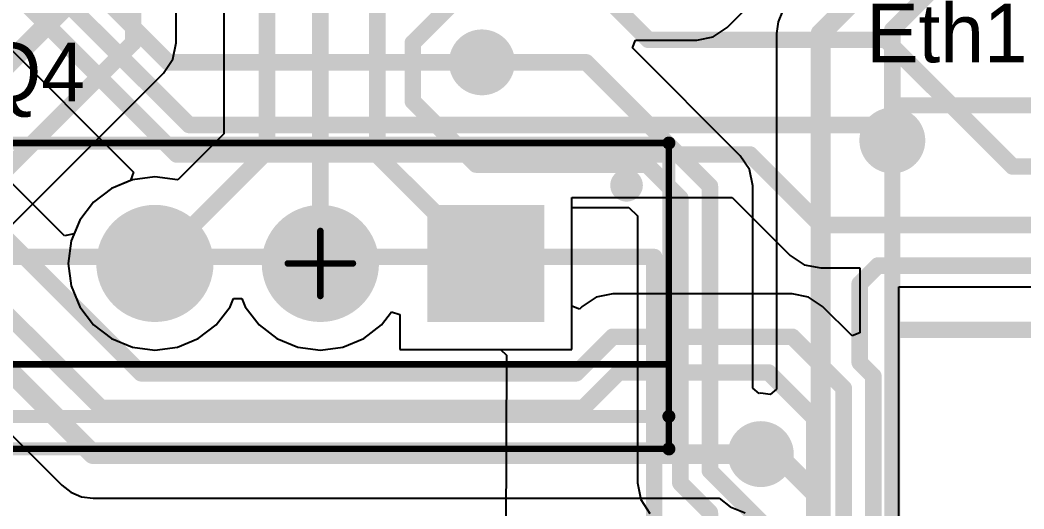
# Model space of a CAD drawing. Header units: millimetres. Extents: x 12 to 126, y 25 to 105.
# Drawn here: x 85.11 to 100.52, y 72.34 to 79.85 of the extents above; entities that cross this region are included whole.
import ezdxf

# ---------------------------------------------------------------- set-up
doc = ezdxf.new("R2010")
doc.units = ezdxf.units.MM
for name, color, linetype in [('BottomLayer', 5, 'Continuous'), ('BottomSolder', 6, 'Continuous'), ('Mechanical13', 56, 'Continuous'), ('Mechanical15', 56, 'Continuous'), ('MultiLayer', 9, 'Continuous'), ('PadHoleLayer', 156, 'Continuous'), ('TopLayer', 1, 'Continuous'), ('TopOverlay', 2, 'Continuous'), ('TopSolder', 216, 'Continuous'), ('ViaHoleLayer', 16, 'Continuous')]:
    doc.layers.add(name, color=color, linetype=linetype)

# ---------------------------------------------------------------- blocks, each defined once
blk = doc.blocks.new('TO_220AB_48')
at = {"layer": 'BottomLayer', "const_width": 0.8}
for points in [[(-0.4, 0, 1), (0.4, 0, 1)], [(2.14, 0, 1), (2.94, 0, 1)]]:
    blk.add_lwpolyline(points, format="xyb", close=True, dxfattribs=at)
at = {"layer": 'BottomLayer'}
blk.add_solid([(-3.34, -0.8), (-1.74, -0.8), (-3.34, 0.8), (-1.74, 0.8)], dxfattribs=at)
at = {"layer": 'BottomSolder', "const_width": 0.9}
for points in [[(-0.45, 0, 1), (0.45, 0, 1)], [(2.09, 0, 1), (2.99, 0, 1)]]:
    blk.add_lwpolyline(points, format="xyb", close=True, dxfattribs=at)
at = {"layer": 'BottomSolder'}
blk.add_solid([(-3.44, -0.9), (-1.64, -0.9), (-3.44, 0.9), (-1.64, 0.9)], dxfattribs=at)
at = {"layer": 'Mechanical13', "const_width": 0.1}
for points in [[(5.35, 2.85), (-5.35, 2.85)], [(-5.35, 2.85), (-5.35, -1.85)], [(5.35, 2.85), (5.35, -1.85)], [(5.35, 1.55), (-5.35, 1.55)], [(5.35, -1.85), (-5.35, -1.85)]]:
    blk.add_lwpolyline(points, dxfattribs=at)
at = {"layer": 'Mechanical13', "const_width": 0.05}
for points in [[(-5.375, 2.85, 1), (-5.325, 2.85, 1)], [(-5.375, 2.85, 1), (-5.325, 2.85, 1)], [(5.325, 2.85, 1), (5.375, 2.85, 1)], [(5.325, 2.85, 1), (5.375, 2.85, 1)], [(-5.375, 1.55, 1), (-5.325, 1.55, 1)], [(5.325, 1.55, 1), (5.375, 1.55, 1)], [(-5.375, -1.85, 1), (-5.325, -1.85, 1)], [(-5.375, -1.85, 1), (-5.325, -1.85, 1)], [(5.325, -1.85, 1), (5.375, -1.85, 1)], [(5.325, -1.85, 1), (5.375, -1.85, 1)]]:
    blk.add_lwpolyline(points, format="xyb", close=True, dxfattribs=at)
at = {"layer": 'Mechanical15', "const_width": 0.1}
for points in [[(0, 0.5), (0, -0.5)], [(0.5, 0), (-0.5, 0)]]:
    blk.add_lwpolyline(points, dxfattribs=at)
at = {"layer": 'Mechanical15', "const_width": 0.05}
for points in [[(-0.025, 0.5, 1), (0.025, 0.5, 1)], [(-0.525, 0, 1), (-0.475, 0, 1)], [(0.475, 0, 1), (0.525, 0, 1)], [(-0.025, -0.5, 1), (0.025, -0.5, 1)]]:
    blk.add_lwpolyline(points, format="xyb", close=True, dxfattribs=at)
at = {"layer": 'MultiLayer', "const_width": 0.8}
for points in [[(-0.4, 0, 1), (0.4, 0, 1)], [(2.14, 0, 1), (2.94, 0, 1)]]:
    blk.add_lwpolyline(points, format="xyb", close=True, dxfattribs=at)
at = {"layer": 'MultiLayer'}
blk.add_solid([(-3.34, -0.8), (-1.74, -0.8), (-3.34, 0.8), (-1.74, 0.8)], dxfattribs=at)
at = {"layer": 'PadHoleLayer', "const_width": 0.5}
for points in [[(-2.79, 0, 1), (-2.29, 0, 1)], [(-0.25, 0, 1), (0.25, 0, 1)], [(2.29, 0, 1), (2.79, 0, 1)]]:
    blk.add_lwpolyline(points, format="xyb", close=True, dxfattribs=at)
at = {"layer": 'TopLayer', "const_width": 0.8}
for points in [[(-0.4, 0, 1), (0.4, 0, 1)], [(2.14, 0, 1), (2.94, 0, 1)]]:
    blk.add_lwpolyline(points, format="xyb", close=True, dxfattribs=at)
at = {"layer": 'TopLayer'}
blk.add_solid([(-3.34, -0.8), (-1.74, -0.8), (-3.34, 0.8), (-1.74, 0.8)], dxfattribs=at)
at = {"layer": 'TopOverlay', "const_width": 0.2}
for points in [[(-5.35, 2.85), (-5.35, -1.85)], [(5.35, 2.85), (-5.35, 2.85)], [(5.35, 2.85), (5.35, -1.85)], [(5.35, 2.35), (-5.35, 2.35)], [(5.35, -1.85), (-5.35, -1.85)]]:
    blk.add_lwpolyline(points, dxfattribs=at)
at = {"layer": 'TopOverlay'}
for points, const_width in [([(-5.4, 2.85, 1), (-5.3, 2.85, 1)], 0.1), ([(-5.4, 2.85, 1), (-5.3, 2.85, 1)], 0.1), ([(5.3, 2.85, 1), (5.4, 2.85, 1)], 0.1), ([(5.3, 2.85, 1), (5.4, 2.85, 1)], 0.1), ([(-5.4, 2.35, 1), (-5.3, 2.35, 1)], 0.1), ([(5.3, 2.35, 1), (5.4, 2.35, 1)], 0.1), ([(-4.575, -1.2, 1), (-4.825, -1.2, 1)], 0.25), ([(-4.888, -1.2, 1), (-4.763, -1.2, 1)], 0.125), ([(-4.637, -1.2, 1), (-4.513, -1.2, 1)], 0.125), ([(-5.4, -1.85, 1), (-5.3, -1.85, 1)], 0.1), ([(-5.4, -1.85, 1), (-5.3, -1.85, 1)], 0.1), ([(5.3, -1.85, 1), (5.4, -1.85, 1)], 0.1), ([(5.3, -1.85, 1), (5.4, -1.85, 1)], 0.1)]:
    blk.add_lwpolyline(points, format="xyb", close=True, dxfattribs=dict(at, const_width=const_width))
at = {"layer": 'TopSolder', "const_width": 0.9}
for points in [[(-0.45, 0, 1), (0.45, 0, 1)], [(2.09, 0, 1), (2.99, 0, 1)]]:
    blk.add_lwpolyline(points, format="xyb", close=True, dxfattribs=at)
at = {"layer": 'TopSolder'}
blk.add_solid([(-3.44, -0.9), (-1.64, -0.9), (-3.44, 0.9), (-1.64, 0.9)], dxfattribs=at)
blk = doc.blocks.new('___8_52')
at = {"layer": 'TopOverlay', "const_width": 0.25}
for points in [[(-1.34, -5.8), (-1.34, 19.2)], [(2.11, -5.8), (2.11, 19.2)], [(10.8, -5.8), (-1.34, -5.8)]]:
    blk.add_lwpolyline(points, dxfattribs=at)
at = {"layer": 'TopOverlay', "const_width": 0.125}
for points in [[(-1.402, -5.8, 1), (-1.278, -5.8, 1)], [(-1.402, -5.8, 1), (-1.278, -5.8, 1)], [(2.047, -5.8, 1), (2.172, -5.8, 1)]]:
    blk.add_lwpolyline(points, format="xyb", close=True, dxfattribs=at)

msp = doc.modelspace()

# ---------------------------------------------------------------- linework, layer by layer
at = {"layer": 'BottomLayer'}
for p, q in [((82.584, 81.783), (86.854, 77.513)), ((85.79, 76.535), (84.164, 78.161)), ((86.854, 77.513), (86.804, 77.383)), ((86.804, 77.383), (86.514, 77.263)), ((86.514, 77.263), (86.239, 77.051)), ((86.239, 77.051), (86.027, 76.776)), ((93.58, 75.454), (93.58, 77.124)), ((93.58, 77.124), (96.043, 77.124)), ((96.043, 77.124), (96.934, 76.234)), ((81.529, 76.922), (85.75, 72.701)), ((86.027, 76.776), (85.94, 76.565)), ((85.94, 76.565), (85.79, 76.535)), ((96.934, 76.234), (96.934, 76.234)), ((96.934, 76.234), (97.148, 76.091)), ((97.148, 76.091), (97.4, 76.04)), ((97.4, 76.04), (97.4, 76.04)), ((97.4, 76.04), (98, 76.04)), ((98, 76.04), (98, 75.045)), ((93.955, 75.592), (93.741, 75.449)), ((94.208, 75.643), (93.955, 75.592)), ((96.963, 75.643), (94.208, 75.643)), ((94.208, 75.643), (94.208, 75.643)), ((97.215, 75.592), (96.963, 75.643)), ((96.963, 75.643), (96.963, 75.643)), ((97.429, 75.449), (97.215, 75.592)), ((93.697, 75.406), (93.58, 75.454)), ((93.741, 75.449), (93.697, 75.406)), ((97.883, 74.996), (97.429, 75.449)), ((98, 75.045), (97.883, 74.996)), ((85.75, 72.701), (85.891, 72.593)), ((85.891, 72.593), (86.054, 72.525)), ((86.054, 72.525), (86.23, 72.502)), ((86.23, 72.502), (95.842, 72.502)), ((95.842, 72.502), (96.013, 72.371)), ((96.013, 72.371), (96.239, 72.278))]:
    msp.add_line(p, q, dxfattribs=at)
for points, const_width in [([(78.395, 88.189), (87.384, 79.2)], 0.254), ([(83.088, 82.854), (87.704, 78.238)], 0.254), ([(82.9, 82.4), (87.516, 77.784)], 0.254), ([(94.138, 80.162), (94.754, 79.546)], 0.254), ([(94.754, 79.546), (98.4, 79.546)], 0.254), ([(98.4, 79.546), (100.346, 77.6)], 0.254), ([(87.384, 79.2), (92.2, 79.2)], 0.254), ([(87.704, 78.238), (98.262, 78.238)], 0.254), ([(98.262, 78.238), (98.5, 78)], 0.254), ([(83.504, 77.888), (86.97, 74.422)], 0.254), ([(87.516, 77.784), (96.316, 77.784)], 0.254), ([(96.316, 77.784), (97.4, 76.7)], 0.254), ([(81.81, 77.6), (86.23, 73.18)], 0.305), ([(100.346, 77.6), (101.7, 77.6)], 0.254), ([(83.05, 77.192), (86.353, 73.889)], 0.254), ([(97.4, 76.7), (101.6, 76.7)], 0.254), ([(98, 75.8), (98.277, 76.077)], 0.254), ([(98.277, 76.077), (107.2, 76.077)], 0.254), ([(98, 74.588), (98, 75.8)], 0.254), ([(93.647, 74.422), (94.208, 74.983)], 0.254), ([(94.208, 74.983), (96.963, 74.983)], 0.254), ([(96.963, 74.983), (97.754, 74.192)], 0.254), ([(98, 74.588), (98.208, 74.38)], 0.254), ([(86.97, 74.422), (93.647, 74.422)], 0.254), ([(93.755, 73.889), (94.3, 74.433)], 0.254), ([(94.3, 74.433), (96.604, 74.433)], 0.254), ([(96.604, 74.433), (97.3, 73.737)], 0.254), ([(98.208, 58.033), (98.208, 74.38)], 0.254), ([(97.754, 57.297), (97.754, 74.192)], 0.254), ([(86.353, 73.889), (93.755, 73.889)], 0.254), ([(97.3, 57.109), (97.3, 73.737)], 0.254), ([(86.23, 73.18), (96.48, 73.18)], 0.305)]:
    msp.add_lwpolyline(points, dxfattribs=dict(at, const_width=const_width))
for points, const_width in [([(94.69, 79.546, 1), (94.817, 79.546, 1)], 0.127), ([(94.69, 79.546, 1), (94.817, 79.546, 1)], 0.127), ([(98.336, 79.546, 1), (98.463, 79.546, 1)], 0.127), ([(98.336, 79.546, 1), (98.463, 79.546, 1)], 0.127), ([(91.997, 79.2, 1), (92.403, 79.2, 1)], 0.406), ([(87.321, 79.2, 1), (87.448, 79.2, 1)], 0.127), ([(87.321, 79.2, 1), (87.448, 79.2, 1)], 0.127), ([(92.137, 79.2, 1), (92.264, 79.2, 1)], 0.127), ([(87.641, 78.238, 1), (87.768, 78.238, 1)], 0.127), ([(87.641, 78.238, 1), (87.768, 78.238, 1)], 0.127), ([(98.297, 78, 1), (98.703, 78, 1)], 0.406), ([(98.199, 78.238, 1), (98.326, 78.238, 1)], 0.127), ([(98.199, 78.238, 1), (98.326, 78.238, 1)], 0.127), ([(98.437, 78, 1), (98.564, 78, 1)], 0.127), ([(87.452, 77.784, 1), (87.579, 77.784, 1)], 0.127), ([(87.452, 77.784, 1), (87.579, 77.784, 1)], 0.127), ([(96.253, 77.784, 1), (96.38, 77.784, 1)], 0.127), ([(96.253, 77.784, 1), (96.38, 77.784, 1)], 0.127), ([(100.282, 77.6, 1), (100.409, 77.6, 1)], 0.127), ([(100.282, 77.6, 1), (100.409, 77.6, 1)], 0.127), ([(97.337, 76.7, 1), (97.464, 76.7, 1)], 0.127), ([(97.337, 76.7, 1), (97.464, 76.7, 1)], 0.127), ([(98.213, 76.077, 1), (98.34, 76.077, 1)], 0.127), ([(98.213, 76.077, 1), (98.34, 76.077, 1)], 0.127), ([(97.936, 75.8, 1), (98.063, 75.8, 1)], 0.127), ([(97.936, 75.8, 1), (98.063, 75.8, 1)], 0.127), ([(94.144, 74.983, 1), (94.271, 74.983, 1)], 0.127), ([(94.144, 74.983, 1), (94.271, 74.983, 1)], 0.127), ([(96.9, 74.983, 1), (97.027, 74.983, 1)], 0.127), ([(96.9, 74.983, 1), (97.027, 74.983, 1)], 0.127), ([(97.936, 74.588, 1), (98.063, 74.588, 1)], 0.127), ([(97.936, 74.588, 1), (98.063, 74.588, 1)], 0.127), ([(86.906, 74.422, 1), (87.033, 74.422, 1)], 0.127), ([(86.906, 74.422, 1), (87.033, 74.422, 1)], 0.127), ([(93.583, 74.422, 1), (93.71, 74.422, 1)], 0.127), ([(93.583, 74.422, 1), (93.71, 74.422, 1)], 0.127), ([(94.236, 74.433, 1), (94.363, 74.433, 1)], 0.127), ([(94.236, 74.433, 1), (94.363, 74.433, 1)], 0.127), ([(96.54, 74.433, 1), (96.667, 74.433, 1)], 0.127), ([(96.54, 74.433, 1), (96.667, 74.433, 1)], 0.127), ([(98.145, 74.38, 1), (98.272, 74.38, 1)], 0.127), ([(98.145, 74.38, 1), (98.272, 74.38, 1)], 0.127), ([(97.691, 74.192, 1), (97.818, 74.192, 1)], 0.127), ([(97.691, 74.192, 1), (97.818, 74.192, 1)], 0.127), ([(86.29, 73.889, 1), (86.417, 73.889, 1)], 0.127), ([(86.29, 73.889, 1), (86.417, 73.889, 1)], 0.127), ([(93.692, 73.889, 1), (93.819, 73.889, 1)], 0.127), ([(93.692, 73.889, 1), (93.819, 73.889, 1)], 0.127), ([(97.237, 73.737, 1), (97.364, 73.737, 1)], 0.127), ([(97.237, 73.737, 1), (97.364, 73.737, 1)], 0.127), ([(96.277, 73.18, 1), (96.684, 73.18, 1)], 0.406), ([(86.154, 73.18, 1), (86.306, 73.18, 1)], 0.152), ([(86.154, 73.18, 1), (86.306, 73.18, 1)], 0.152), ([(96.404, 73.18, 1), (96.557, 73.18, 1)], 0.152)]:
    msp.add_lwpolyline(points, format="xyb", close=True, dxfattribs=dict(at, const_width=const_width))
at = {"layer": 'BottomSolder', "const_width": 0.506}
for points in [[(91.947, 79.2, 1), (92.453, 79.2, 1)], [(98.247, 78, 1), (98.753, 78, 1)], [(96.227, 73.18, 1), (96.734, 73.18, 1)]]:
    msp.add_lwpolyline(points, format="xyb", close=True, dxfattribs=at)
at = {"layer": 'MultiLayer'}
for p, q in [((98.6, 58.36), (98.6, 75.75)), ((98.6, 75.75), (126.127, 75.75))]:
    msp.add_line(p, q, dxfattribs=at)
at = {"layer": 'MultiLayer', "const_width": 0.406}
for points in [[(91.997, 79.2, 1), (92.403, 79.2, 1)], [(98.297, 78, 1), (98.703, 78, 1)], [(96.277, 73.18, 1), (96.684, 73.18, 1)]]:
    msp.add_lwpolyline(points, format="xyb", close=True, dxfattribs=at)
at = {"layer": 'TopLayer'}
for p, q in [((88.24, 80.938), (88.24, 78.103)), ((88.24, 80.938), (88.24, 78.103)), ((87.506, 79.5), (87.506, 80.51)), ((87.506, 79.5), (87.506, 80.51)), ((95.966, 79.734), (96.599, 80.366)), ((96.813, 79.985), (96.745, 79.821)), ((95.752, 79.591), (95.966, 79.734)), ((96.745, 79.821), (96.722, 79.645)), ((94.51, 79.423), (94.559, 79.54)), ((94.559, 79.54), (95.5, 79.54)), ((95.5, 79.54), (95.752, 79.591)), ((95.5, 79.54), (95.5, 79.54)), ((96.722, 79.645), (96.722, 74.179)), ((87.455, 79.248), (87.506, 79.5)), ((87.455, 79.248), (87.506, 79.5)), ((96.166, 77.766), (94.51, 79.423)), ((87.312, 79.034), (87.455, 79.248)), ((87.312, 79.034), (87.455, 79.248)), ((83.591, 75.312), (87.312, 79.034)), ((83.591, 75.312), (87.312, 79.034)), ((87.312, 79.034), (87.312, 79.034)), ((87.312, 79.034), (87.312, 79.034)), ((88.24, 78.103), (87.531, 77.394)), ((88.24, 78.103), (87.531, 77.394)), ((96.309, 77.552), (96.166, 77.766)), ((96.166, 77.766), (96.166, 77.766)), ((96.36, 77.3), (96.309, 77.552)), ((86.835, 77.396), (86.514, 77.263)), ((86.835, 77.396), (86.514, 77.263)), ((87.18, 77.441), (86.835, 77.396)), ((87.18, 77.441), (86.835, 77.396)), ((87.525, 77.396), (87.18, 77.441)), ((87.525, 77.396), (87.18, 77.441)), ((87.531, 77.394), (87.525, 77.396)), ((87.531, 77.394), (87.525, 77.396)), ((86.514, 77.263), (86.239, 77.051)), ((86.514, 77.263), (86.239, 77.051)), ((96.36, 74.195), (96.36, 77.3)), ((96.36, 77.3), (96.36, 77.3)), ((86.239, 77.051), (86.027, 76.776)), ((86.239, 77.051), (86.027, 76.776)), ((93.58, 74.79), (93.58, 76.969)), ((93.58, 76.969), (94.456, 76.969)), ((94.456, 76.969), (94.586, 76.839)), ((86.027, 76.776), (85.894, 76.455)), ((86.027, 76.776), (85.894, 76.455)), ((94.586, 76.839), (94.586, 72.736)), ((85.894, 76.455), (85.849, 76.11)), ((85.894, 76.455), (85.849, 76.11)), ((85.849, 76.11), (85.894, 75.765)), ((85.849, 76.11), (85.894, 75.765)), ((85.894, 75.765), (86.027, 75.444)), ((85.894, 75.765), (86.027, 75.444)), ((88.333, 75.444), (88.387, 75.573)), ((88.333, 75.444), (88.387, 75.573)), ((88.387, 75.573), (88.514, 75.573)), ((88.387, 75.573), (88.514, 75.573)), ((88.514, 75.573), (88.567, 75.444)), ((88.514, 75.573), (88.567, 75.444)), ((86.027, 75.444), (86.239, 75.169)), ((86.027, 75.444), (86.239, 75.169)), ((88.121, 75.169), (88.333, 75.444)), ((88.121, 75.169), (88.333, 75.444)), ((88.567, 75.444), (88.779, 75.169)), ((88.567, 75.444), (88.779, 75.169)), ((90.661, 75.169), (90.813, 75.366)), ((90.661, 75.169), (90.813, 75.366)), ((90.813, 75.366), (90.94, 75.323)), ((90.813, 75.366), (90.94, 75.323)), ((90.94, 75.323), (90.94, 74.79)), ((90.94, 75.323), (90.94, 74.79)), ((86.239, 75.169), (86.514, 74.957)), ((86.239, 75.169), (86.514, 74.957)), ((87.846, 74.957), (88.121, 75.169)), ((87.846, 74.957), (88.121, 75.169)), ((88.779, 75.169), (89.054, 74.957)), ((88.779, 75.169), (89.054, 74.957)), ((90.386, 74.957), (90.661, 75.169)), ((90.386, 74.957), (90.661, 75.169)), ((86.514, 74.957), (86.835, 74.824)), ((86.514, 74.957), (86.835, 74.824)), ((87.525, 74.824), (87.846, 74.957)), ((87.525, 74.824), (87.846, 74.957)), ((89.054, 74.957), (89.375, 74.824)), ((89.054, 74.957), (89.375, 74.824)), ((90.065, 74.824), (90.386, 74.957)), ((90.065, 74.824), (90.386, 74.957)), ((86.835, 74.824), (87.18, 74.779)), ((86.835, 74.824), (87.18, 74.779)), ((87.18, 74.779), (87.525, 74.824)), ((87.18, 74.779), (87.525, 74.824)), ((89.375, 74.824), (89.72, 74.779)), ((89.375, 74.824), (89.72, 74.779)), ((89.72, 74.779), (90.065, 74.824)), ((89.72, 74.779), (90.065, 74.824)), ((90.94, 74.79), (92.487, 74.79)), ((90.94, 74.79), (93.58, 74.79)), ((92.487, 74.79), (92.577, 74.7)), ((92.577, 74.7), (92.526, 57.502)), ((96.455, 74.111), (96.36, 74.195)), ((96.722, 74.179), (96.626, 74.096)), ((96.48, 74.115), (96.455, 74.111)), ((96.626, 74.096), (96.48, 74.115)), ((94.586, 72.736), (94.586, 72.736)), ((94.586, 72.736), (94.637, 72.483)), ((94.637, 72.483), (94.78, 72.269))]:
    msp.add_line(p, q, dxfattribs=at)
for points, const_width in [([(88.9, 77.83), (88.9, 81.6)], 0.254), ([(89.72, 76.11), (89.72, 81.22)], 0.254), ([(97.4, 79.645), (98.679, 80.924)], 0.305), ([(86.846, 79.5), (86.846, 80.783)], 0.254), ([(82.423, 76.677), (86.1, 80.354)], 0.305), ([(90.596, 77.774), (90.596, 80.397)], 0.254), ([(91.14, 79.5), (91.84, 80.2)], 0.254), ([(98.5, 79.7), (99.1, 80.3)], 0.254), ([(98.5, 78), (98.5, 79.7)], 0.254), ([(97.4, 72.5), (97.4, 79.645)], 0.305), ([(82.931, 75.585), (86.846, 79.5)], 0.254), ([(91.14, 78.6), (91.14, 79.5)], 0.254), ([(92.2, 79.2), (93.8, 79.2)], 0.254), ([(93.8, 79.2), (95.7, 77.3)], 0.254), ([(91.14, 78.6), (92.111, 77.629)], 0.254), ([(87.18, 76.11), (88.9, 77.83)], 0.254), ([(90.596, 77.774), (92.26, 76.11)], 0.254), ([(92.111, 77.629), (94.729, 77.629)], 0.254), ([(94.729, 77.629), (95.246, 77.112)], 0.254), ([(95.7, 72.924), (95.7, 77.3)], 0.254), ([(95.246, 72.736), (95.246, 77.112)], 0.254), ([(96.48, 73.42), (97.4, 72.5)], 0.305), ([(96.48, 73.18), (96.48, 73.42)], 0.305), ([(95.7, 72.924), (96.571, 72.053)], 0.254), ([(95.246, 72.736), (95.7, 72.282)], 0.254), ([(97.4, 58.584), (97.4, 72.5)], 0.305), ([(95.7, 70.6), (95.7, 72.282)], 0.254)]:
    msp.add_lwpolyline(points, dxfattribs=dict(at, const_width=const_width))
for points, const_width in [([(98.437, 79.7, 1), (98.564, 79.7, 1)], 0.127), ([(98.437, 79.7, 1), (98.564, 79.7, 1)], 0.127), ([(97.324, 79.645, 1), (97.476, 79.645, 1)], 0.152), ([(97.324, 79.645, 1), (97.476, 79.645, 1)], 0.152), ([(86.783, 79.5, 1), (86.91, 79.5, 1)], 0.127), ([(86.783, 79.5, 1), (86.91, 79.5, 1)], 0.127), ([(91.076, 79.5, 1), (91.203, 79.5, 1)], 0.127), ([(91.076, 79.5, 1), (91.203, 79.5, 1)], 0.127), ([(91.997, 79.2, 1), (92.403, 79.2, 1)], 0.406), ([(92.137, 79.2, 1), (92.264, 79.2, 1)], 0.127), ([(93.737, 79.2, 1), (93.864, 79.2, 1)], 0.127), ([(93.737, 79.2, 1), (93.864, 79.2, 1)], 0.127), ([(91.076, 78.6, 1), (91.203, 78.6, 1)], 0.127), ([(91.076, 78.6, 1), (91.203, 78.6, 1)], 0.127), ([(98.297, 78, 1), (98.703, 78, 1)], 0.406), ([(98.437, 78, 1), (98.564, 78, 1)], 0.127), ([(88.837, 77.83, 1), (88.963, 77.83, 1)], 0.127), ([(88.837, 77.83, 1), (88.963, 77.83, 1)], 0.127), ([(90.532, 77.774, 1), (90.659, 77.774, 1)], 0.127), ([(90.532, 77.774, 1), (90.659, 77.774, 1)], 0.127), ([(92.047, 77.629, 1), (92.174, 77.629, 1)], 0.127), ([(92.047, 77.629, 1), (92.174, 77.629, 1)], 0.127), ([(94.665, 77.629, 1), (94.792, 77.629, 1)], 0.127), ([(94.665, 77.629, 1), (94.792, 77.629, 1)], 0.127), ([(95.636, 77.3, 1), (95.763, 77.3, 1)], 0.127), ([(95.636, 77.3, 1), (95.763, 77.3, 1)], 0.127), ([(95.182, 77.112, 1), (95.309, 77.112, 1)], 0.127), ([(95.182, 77.112, 1), (95.309, 77.112, 1)], 0.127), ([(87.117, 76.11, 1), (87.244, 76.11, 1)], 0.127), ([(89.657, 76.11, 1), (89.784, 76.11, 1)], 0.127), ([(92.197, 76.11, 1), (92.324, 76.11, 1)], 0.127), ([(96.277, 73.18, 1), (96.684, 73.18, 1)], 0.406), ([(96.404, 73.42, 1), (96.557, 73.42, 1)], 0.152), ([(96.404, 73.42, 1), (96.557, 73.42, 1)], 0.152), ([(96.404, 73.18, 1), (96.557, 73.18, 1)], 0.152), ([(95.636, 72.924, 1), (95.763, 72.924, 1)], 0.127), ([(95.636, 72.924, 1), (95.763, 72.924, 1)], 0.127), ([(95.182, 72.736, 1), (95.309, 72.736, 1)], 0.127), ([(95.182, 72.736, 1), (95.309, 72.736, 1)], 0.127), ([(97.324, 72.5, 1), (97.476, 72.5, 1)], 0.152), ([(97.324, 72.5, 1), (97.476, 72.5, 1)], 0.152), ([(97.324, 72.5, 1), (97.476, 72.5, 1)], 0.152), ([(95.636, 72.282, 1), (95.763, 72.282, 1)], 0.127), ([(95.636, 72.282, 1), (95.763, 72.282, 1)], 0.127)]:
    msp.add_lwpolyline(points, format="xyb", close=True, dxfattribs=dict(at, const_width=const_width))
at = {"layer": 'TopOverlay', "const_width": 0.25}
for points in [[(84.435, 76.21), (94.845, 76.21)], [(94.845, 56.91), (94.845, 76.21)]]:
    msp.add_lwpolyline(points, dxfattribs=at)
at = {"layer": 'TopOverlay', "const_width": 0.125}
msp.add_lwpolyline([(94.783, 76.21, 1), (94.908, 76.21, 1)], format="xyb", close=True, dxfattribs=at)
msp.add_lwpolyline([(94.783, 76.21, 1), (94.908, 76.21, 1)], format="xyb", close=True, dxfattribs=at)
at = {"layer": 'TopSolder', "const_width": 0.506}
for points in [[(91.947, 79.2, 1), (92.453, 79.2, 1)], [(98.247, 78, 1), (98.753, 78, 1)], [(96.227, 73.18, 1), (96.734, 73.18, 1)]]:
    msp.add_lwpolyline(points, format="xyb", close=True, dxfattribs=at)
at = {"layer": 'ViaHoleLayer', "const_width": 0.203}
for points in [[(92.098, 79.2, 1), (92.302, 79.2, 1)], [(98.398, 78, 1), (98.602, 78, 1)], [(96.379, 73.18, 1), (96.582, 73.18, 1)]]:
    msp.add_lwpolyline(points, format="xyb", close=True, dxfattribs=at)

# ---------------------------------------------------------------- block references
for name, p, rotation in [('___8_52', (104.3, 77.2), 270), ('TO_220AB_48', (89.72, 76.11), 180)]:
    msp.add_blockref(name, p, dxfattribs=dict(rotation=rotation))

# ---------------------------------------------------------------- texts
at = {"layer": 'TopOverlay'}
for s, p in [('Eth1', (98.1, 79.2)), ('Q4', (84.5, 78.6))]:
    msp.add_text(s, height=0.9, dxfattribs=at).set_placement(p)

doc.saveas('drawing.dxf')
